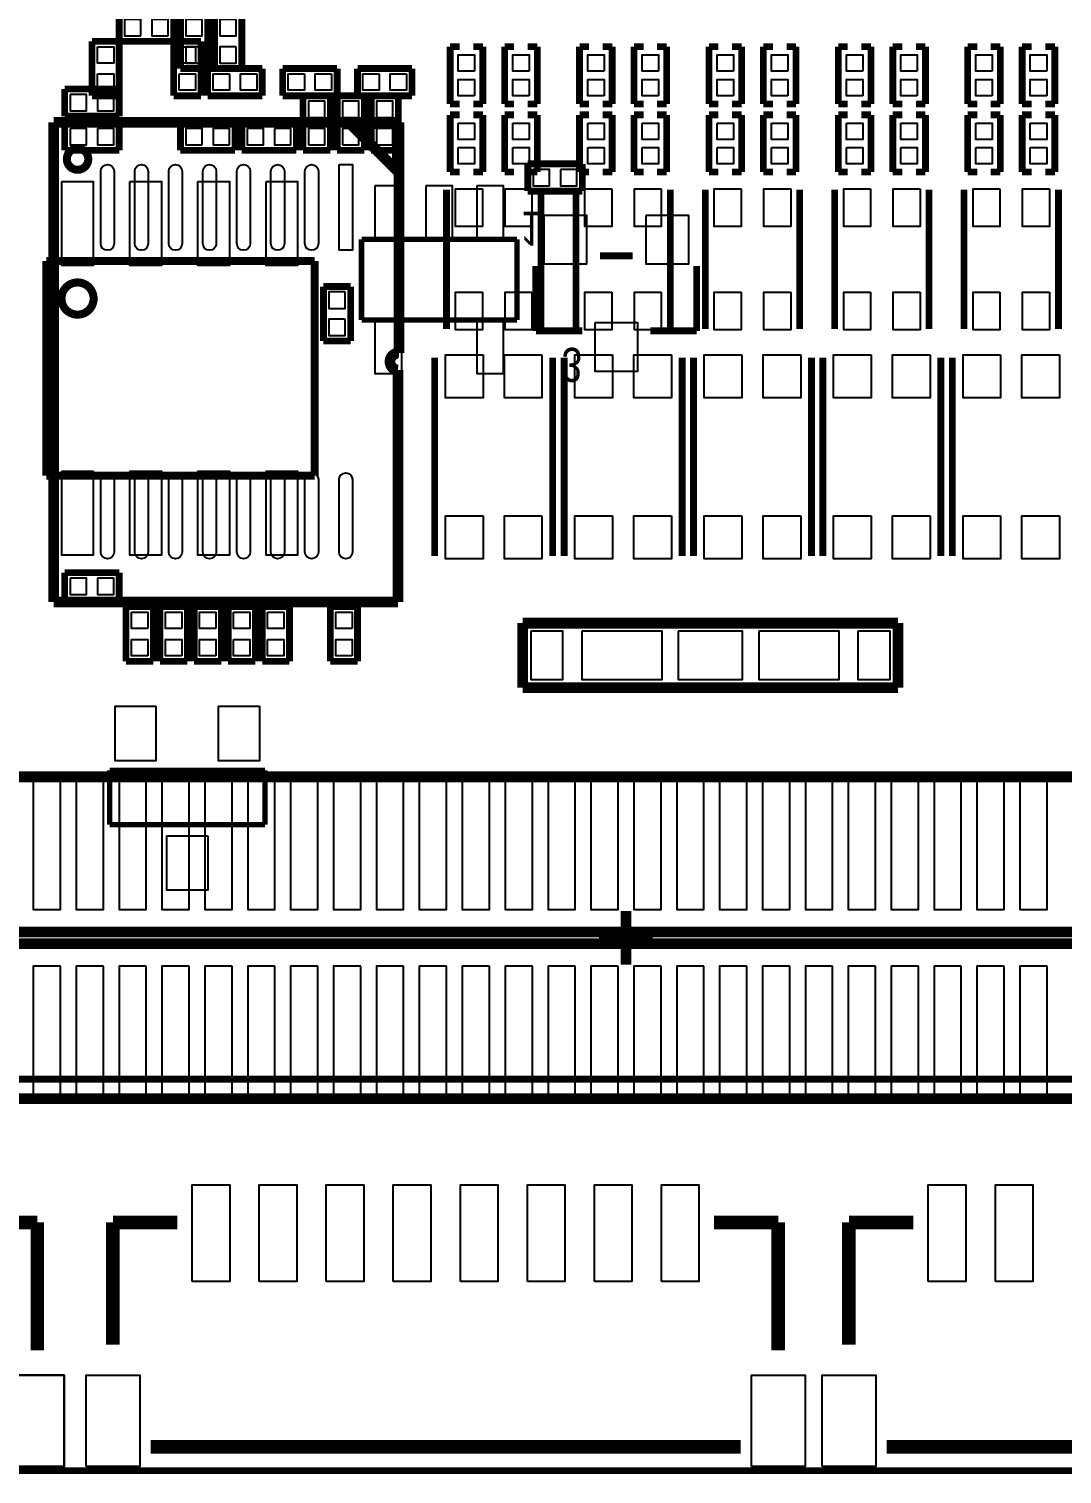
# Model space of a CAD drawing. Extents: x 44.2 to 105.9, y 92.9 to 165.
# Drawn here: x 62.7 to 81.97, y 92.93 to 119.86 of the extents above; entities that cross this region are included whole.
import ezdxf

# ---------------------------------------------------------------- set-up
doc = ezdxf.new("R2010")
doc.units = 0
for name, color, linetype in [('BG_OUTLINE', 2, 'CONTINUOUS'), ('PG_SILKSCREEN_BOTTOM', 7, 'CONTINUOUS'), ('PG_SILKSCREEN_TOP', 8, 'CONTINUOUS'), ('PIN_BOTTOM', 10, 'CONTINUOUS'), ('PIN_TOP', 9, 'CONTINUOUS')]:
    doc.layers.add(name, color=color, linetype=linetype)

msp = doc.modelspace()

# ---------------------------------------------------------------- linework, layer by layer
at = {"layer": 'BG_OUTLINE', "const_width": 0.127}
msp.add_lwpolyline([(44.23918, 93.496892), (44.23918, 164.391594, -0.414214), (44.74718, 164.899594), (105.279952, 164.899594, -0.414214), (105.787952, 164.391594), (105.787952, 93.496892, -0.414214), (105.279952, 92.988892), (44.74718, 92.988892, -0.414214)], format="xyb", close=True, dxfattribs=at)
at = {"layer": 'BG_OUTLINE'}
msp.add_lwpolyline([(44.74718, 92.988892), (105.279952, 92.988892, 0.414214), (105.787952, 93.496892), (105.787952, 164.391594, 0.414214), (105.279952, 164.899594), (44.74718, 164.899594, 0.414214), (44.23918, 164.391594), (44.23918, 93.496892, 0.414214)], format="xyb", close=True, dxfattribs=at)
at = {"layer": 'PG_SILKSCREEN_BOTTOM'}
for points, const_width in [([(64.389, 120.142), (64.389, 119.634)], 0.127), ([(65.405, 119.634), (65.405, 120.142)], 0.127), ([(65.532, 120.142), (65.532, 119.126)], 0.127), ([(66.04, 119.126), (66.04, 120.142)], 0.127), ([(66.167, 120.142), (66.167, 119.126)], 0.127), ([(66.675, 119.126), (66.675, 120.142)], 0.127), ([(64.389, 119.634), (65.405, 119.634)], 0.127), ([(65.532, 119.126), (66.04, 119.126)], 0.127), ([(66.167, 119.126), (66.675, 119.126)], 0.127), ([(63.373, 118.745), (63.373, 118.237)], 0.127), ([(64.389, 118.745), (63.373, 118.745)], 0.127), ([(64.389, 118.237), (64.389, 118.745)], 0.127), ([(67.818, 118.618), (67.818, 117.602)], 0.127), ([(68.326, 118.618), (67.818, 118.618)], 0.127), ([(68.326, 117.602), (68.326, 118.618)], 0.127), ([(68.453, 118.618), (68.453, 117.602)], 0.127), ([(68.961, 118.618), (68.453, 118.618)], 0.127), ([(68.961, 117.602), (68.961, 118.618)], 0.127), ([(69.088, 118.618), (69.088, 117.602)], 0.127), ([(69.596, 118.618), (69.088, 118.618)], 0.127), ([(69.596, 117.602), (69.596, 118.618)], 0.127), ([(63.373, 118.237), (64.389, 118.237)], 0.127), ([(63.373, 118.11), (63.373, 117.602)], 0.127), ([(64.389, 118.11), (63.373, 118.11)], 0.127), ([(64.389, 117.602), (64.389, 118.11)], 0.127), ([(65.532, 118.11), (65.532, 117.602)], 0.127), ([(66.548, 118.11), (65.532, 118.11)], 0.127), ([(66.548, 117.602), (66.548, 118.11)], 0.127), ([(66.675, 118.11), (66.675, 117.602)], 0.127), ([(67.691, 118.11), (66.675, 118.11)], 0.127), ([(67.691, 117.602), (67.691, 118.11)], 0.127), ([(63.373, 117.602), (64.389, 117.602)], 0.127), ([(65.532, 117.602), (66.548, 117.602)], 0.127), ([(66.675, 117.602), (67.691, 117.602)], 0.127), ([(67.818, 117.602), (68.326, 117.602)], 0.127), ([(68.453, 117.602), (68.961, 117.602)], 0.127), ([(69.088, 117.602), (69.596, 117.602)], 0.127), ([(72.009, 117.348), (72.009, 116.84)], 0.127), ([(73.025, 117.348), (72.009, 117.348)], 0.127), ([(73.025, 116.84), (73.025, 117.348)], 0.127), ([(72.009, 116.84), (73.025, 116.84)], 0.127), ([(68.907914, 115.939062), (71.808086, 115.939062)], 0.100076), ([(68.907914, 114.438938), (68.907914, 115.939062)], 0.100076), ([(71.808086, 115.939062), (71.808086, 114.438938)], 0.100076), ([(63.031878, 115.537996), (63.031878, 111.538004)], 0.150114), ([(68.032122, 115.537996), (63.031878, 115.537996)], 0.150114), ([(68.032122, 111.538004), (68.032122, 115.537996)], 0.150114), ([(73.3552, 115.635024), (73.9648, 115.635024)], 0.127), ([(72.159876, 114.234976), (72.159876, 115.443)], 0.127), ([(75.160124, 114.234976), (75.160124, 115.443)], 0.127), ([(68.707, 115.062), (68.199, 115.062)], 0.127), ([(68.199, 115.062), (68.199, 114.046)], 0.127), ([(68.707, 114.046), (68.707, 115.062)], 0.127), ([(71.808086, 114.438938), (68.907914, 114.438938)], 0.100076), ([(73.025, 114.234976), (72.159876, 114.234976)], 0.127), ([(74.295, 114.234976), (75.160124, 114.234976)], 0.127), ([(68.199, 114.046), (68.707, 114.046)], 0.127), ([(63.031878, 111.538004), (68.032122, 111.538004)], 0.150114), ([(63.373, 109.728), (63.373, 109.22)], 0.127), ([(64.389, 109.728), (63.373, 109.728)], 0.127), ([(64.389, 109.22), (64.389, 109.728)], 0.127), ([(63.373, 109.22), (64.389, 109.22)], 0.127), ([(71.915274, 108.787184), (71.915274, 107.587288)], 0.199898), ([(78.915514, 108.787184), (71.915274, 108.787184)], 0.199898), ([(78.915514, 107.587288), (78.915514, 108.787184)], 0.199898), ([(71.915274, 107.587288), (78.915514, 107.587288)], 0.199898), ([(96.84004, 105.922572), (50.840132, 105.922572)], 0.199898), ([(73.840086, 103.422704), (73.840086, 102.922578)], 0.199898), ([(93.840046, 103.03256), (53.840126, 103.03256)], 0.199898), ([(53.840126, 102.812596), (93.840046, 102.812596)], 0.199898), ([(73.840086, 102.922578), (73.33996, 102.922578)], 0.199898), ([(73.840086, 102.922578), (73.840086, 102.422452)], 0.199898), ([(74.340212, 102.922578), (73.840086, 102.922578)], 0.199898), ([(50.840132, 99.922584), (96.84004, 99.922584)], 0.199898), ([(62.861698, 97.616518), (61.662818, 97.616518)], 0.254), ([(62.861698, 95.33636), (62.861698, 97.616518)], 0.254)]:
    msp.add_lwpolyline(points, dxfattribs=dict(at, const_width=const_width))
at = {"layer": 'PG_SILKSCREEN_BOTTOM', "const_width": 0.150114}
for points in [[(63.811658, 117.437916, 1), (63.412342, 117.438084, 1)], [(63.911988, 114.837972, 1), (63.312012, 114.838028, 1)]]:
    msp.add_lwpolyline(points, format="xyb", close=True, dxfattribs=at)
at = {"layer": 'PG_SILKSCREEN_TOP'}
for points, const_width in [([(63.881, 119.634), (64.389, 119.634)], 0.127), ([(63.881, 118.618), (63.881, 119.634)], 0.127), ([(64.389, 119.634), (64.389, 118.618)], 0.127), ([(65.405, 119.634), (65.913, 119.634)], 0.127), ([(65.405, 118.618), (65.405, 119.634)], 0.127), ([(65.913, 119.634), (65.913, 118.618)], 0.127), ([(70.5612, 119.5324), (70.739, 119.5324)], 0.127), ([(70.5612, 118.4656), (70.5612, 119.5324)], 0.127), ([(70.993, 119.5324), (71.1708, 119.5324)], 0.127), ([(71.1708, 119.5324), (71.1708, 118.4656)], 0.127), ([(71.5772, 119.5324), (71.755, 119.5324)], 0.127), ([(71.5772, 118.4656), (71.5772, 119.5324)], 0.127), ([(72.009, 119.5324), (72.1868, 119.5324)], 0.127), ([(72.1868, 119.5324), (72.1868, 118.4656)], 0.127), ([(72.9742, 119.5324), (73.152, 119.5324)], 0.127), ([(72.9742, 118.4656), (72.9742, 119.5324)], 0.127), ([(73.406, 119.5324), (73.5838, 119.5324)], 0.127), ([(73.5838, 119.5324), (73.5838, 118.4656)], 0.127), ([(73.9902, 119.5324), (74.168, 119.5324)], 0.127), ([(73.9902, 118.4656), (73.9902, 119.5324)], 0.127), ([(74.422, 119.5324), (74.5998, 119.5324)], 0.127), ([(74.5998, 119.5324), (74.5998, 118.4656)], 0.127), ([(75.3872, 119.5324), (75.565, 119.5324)], 0.127), ([(75.3872, 118.4656), (75.3872, 119.5324)], 0.127), ([(75.819, 119.5324), (75.9968, 119.5324)], 0.127), ([(75.9968, 119.5324), (75.9968, 118.4656)], 0.127), ([(76.4032, 119.5324), (76.581, 119.5324)], 0.127), ([(76.4032, 118.4656), (76.4032, 119.5324)], 0.127), ([(76.835, 119.5324), (77.0128, 119.5324)], 0.127), ([(77.0128, 119.5324), (77.0128, 118.4656)], 0.127), ([(77.8002, 119.5324), (77.978, 119.5324)], 0.127), ([(77.8002, 118.4656), (77.8002, 119.5324)], 0.127), ([(78.232, 119.5324), (78.4098, 119.5324)], 0.127), ([(78.4098, 119.5324), (78.4098, 118.4656)], 0.127), ([(78.8162, 119.5324), (78.994, 119.5324)], 0.127), ([(78.8162, 118.4656), (78.8162, 119.5324)], 0.127), ([(79.248, 119.5324), (79.4258, 119.5324)], 0.127), ([(79.4258, 119.5324), (79.4258, 118.4656)], 0.127), ([(80.2132, 119.5324), (80.391, 119.5324)], 0.127), ([(80.2132, 118.4656), (80.2132, 119.5324)], 0.127), ([(80.645, 119.5324), (80.8228, 119.5324)], 0.127), ([(80.8228, 119.5324), (80.8228, 118.4656)], 0.127), ([(81.2292, 119.5324), (81.407, 119.5324)], 0.127), ([(81.2292, 118.4656), (81.2292, 119.5324)], 0.127), ([(81.661, 119.5324), (81.8388, 119.5324)], 0.127), ([(81.8388, 119.5324), (81.8388, 118.4656)], 0.127), ([(66.04, 119.126), (67.056, 119.126)], 0.127), ([(66.04, 118.618), (66.04, 119.126)], 0.127), ([(67.056, 119.126), (67.056, 118.618)], 0.127), ([(67.437, 119.126), (68.453, 119.126)], 0.127), ([(67.437, 118.618), (67.437, 119.126)], 0.127), ([(68.453, 119.126), (68.453, 118.618)], 0.127), ([(68.834, 119.126), (69.85, 119.126)], 0.127), ([(68.834, 118.618), (68.834, 119.126)], 0.127), ([(69.85, 119.126), (69.85, 118.618)], 0.127), ([(64.389, 118.618), (63.881, 118.618)], 0.127), ([(65.913, 118.618), (65.405, 118.618)], 0.127), ([(67.056, 118.618), (66.04, 118.618)], 0.127), ([(68.453, 118.618), (67.437, 118.618)], 0.127), ([(69.85, 118.618), (68.834, 118.618)], 0.127), ([(70.739, 118.4656), (70.5612, 118.4656)], 0.127), ([(70.5612, 118.2624), (70.739, 118.2624)], 0.127), ([(70.5612, 117.1956), (70.5612, 118.2624)], 0.127), ([(71.1708, 118.4656), (70.993, 118.4656)], 0.127), ([(70.993, 118.2624), (71.1708, 118.2624)], 0.127), ([(71.1708, 118.2624), (71.1708, 117.1956)], 0.127), ([(71.755, 118.4656), (71.5772, 118.4656)], 0.127), ([(71.5772, 118.2624), (71.755, 118.2624)], 0.127), ([(71.5772, 117.1956), (71.5772, 118.2624)], 0.127), ([(72.1868, 118.4656), (72.009, 118.4656)], 0.127), ([(72.009, 118.2624), (72.1868, 118.2624)], 0.127), ([(72.1868, 118.2624), (72.1868, 117.1956)], 0.127), ([(73.152, 118.4656), (72.9742, 118.4656)], 0.127), ([(72.9742, 118.2624), (73.152, 118.2624)], 0.127), ([(72.9742, 117.1956), (72.9742, 118.2624)], 0.127), ([(73.5838, 118.4656), (73.406, 118.4656)], 0.127), ([(73.406, 118.2624), (73.5838, 118.2624)], 0.127), ([(73.5838, 118.2624), (73.5838, 117.1956)], 0.127), ([(74.168, 118.4656), (73.9902, 118.4656)], 0.127), ([(73.9902, 118.2624), (74.168, 118.2624)], 0.127), ([(73.9902, 117.1956), (73.9902, 118.2624)], 0.127), ([(74.5998, 118.4656), (74.422, 118.4656)], 0.127), ([(74.422, 118.2624), (74.5998, 118.2624)], 0.127), ([(74.5998, 118.2624), (74.5998, 117.1956)], 0.127), ([(75.565, 118.4656), (75.3872, 118.4656)], 0.127), ([(75.3872, 118.2624), (75.565, 118.2624)], 0.127), ([(75.3872, 117.1956), (75.3872, 118.2624)], 0.127), ([(75.9968, 118.4656), (75.819, 118.4656)], 0.127), ([(75.819, 118.2624), (75.9968, 118.2624)], 0.127), ([(75.9968, 118.2624), (75.9968, 117.1956)], 0.127), ([(76.581, 118.4656), (76.4032, 118.4656)], 0.127), ([(76.4032, 118.2624), (76.581, 118.2624)], 0.127), ([(76.4032, 117.1956), (76.4032, 118.2624)], 0.127), ([(77.0128, 118.4656), (76.835, 118.4656)], 0.127), ([(76.835, 118.2624), (77.0128, 118.2624)], 0.127), ([(77.0128, 118.2624), (77.0128, 117.1956)], 0.127), ([(77.978, 118.4656), (77.8002, 118.4656)], 0.127), ([(77.8002, 118.2624), (77.978, 118.2624)], 0.127), ([(77.8002, 117.1956), (77.8002, 118.2624)], 0.127), ([(78.4098, 118.4656), (78.232, 118.4656)], 0.127), ([(78.232, 118.2624), (78.4098, 118.2624)], 0.127), ([(78.4098, 118.2624), (78.4098, 117.1956)], 0.127), ([(78.994, 118.4656), (78.8162, 118.4656)], 0.127), ([(78.8162, 118.2624), (78.994, 118.2624)], 0.127), ([(78.8162, 117.1956), (78.8162, 118.2624)], 0.127), ([(79.4258, 118.4656), (79.248, 118.4656)], 0.127), ([(79.248, 118.2624), (79.4258, 118.2624)], 0.127), ([(79.4258, 118.2624), (79.4258, 117.1956)], 0.127), ([(80.391, 118.4656), (80.2132, 118.4656)], 0.127), ([(80.2132, 118.2624), (80.391, 118.2624)], 0.127), ([(80.2132, 117.1956), (80.2132, 118.2624)], 0.127), ([(80.8228, 118.4656), (80.645, 118.4656)], 0.127), ([(80.645, 118.2624), (80.8228, 118.2624)], 0.127), ([(80.8228, 118.2624), (80.8228, 117.1956)], 0.127), ([(81.407, 118.4656), (81.2292, 118.4656)], 0.127), ([(81.2292, 118.2624), (81.407, 118.2624)], 0.127), ([(81.2292, 117.1956), (81.2292, 118.2624)], 0.127), ([(81.8388, 118.4656), (81.661, 118.4656)], 0.127), ([(81.661, 118.2624), (81.8388, 118.2624)], 0.127), ([(81.8388, 118.2624), (81.8388, 117.1956)], 0.127), ([(63.168276, 118.121176), (69.608192, 118.121176)], 0.199898), ([(63.168276, 109.182154), (63.168276, 118.121176)], 0.199898), ([(68.70827, 118.10111), (68.70827, 118.082314)], 0.199898), ([(69.579236, 118.10111), (68.70827, 118.10111)], 0.199898), ([(68.70827, 118.082314), (69.579236, 117.211094)], 0.199898), ([(69.579236, 117.211094), (69.579236, 118.10111)], 0.199898), ([(69.608192, 118.121176), (69.608192, 113.820956)], 0.199898), ([(70.739, 117.1956), (70.5612, 117.1956)], 0.127), ([(71.1708, 117.1956), (70.993, 117.1956)], 0.127), ([(71.755, 117.1956), (71.5772, 117.1956)], 0.127), ([(72.1868, 117.1956), (72.009, 117.1956)], 0.127), ([(73.152, 117.1956), (72.9742, 117.1956)], 0.127), ([(73.5838, 117.1956), (73.406, 117.1956)], 0.127), ([(74.168, 117.1956), (73.9902, 117.1956)], 0.127), ([(74.5998, 117.1956), (74.422, 117.1956)], 0.127), ([(75.565, 117.1956), (75.3872, 117.1956)], 0.127), ([(75.9968, 117.1956), (75.819, 117.1956)], 0.127), ([(76.581, 117.1956), (76.4032, 117.1956)], 0.127), ([(77.0128, 117.1956), (76.835, 117.1956)], 0.127), ([(77.978, 117.1956), (77.8002, 117.1956)], 0.127), ([(78.4098, 117.1956), (78.232, 117.1956)], 0.127), ([(78.994, 117.1956), (78.8162, 117.1956)], 0.127), ([(79.4258, 117.1956), (79.248, 117.1956)], 0.127), ([(80.391, 117.1956), (80.2132, 117.1956)], 0.127), ([(80.8228, 117.1956), (80.645, 117.1956)], 0.127), ([(81.407, 117.1956), (81.2292, 117.1956)], 0.127), ([(81.8388, 117.1956), (81.661, 117.1956)], 0.127), ([(70.49389, 116.869972), (70.49389, 114.270028)], 0.127), ([(72.25411, 114.270028), (72.25411, 116.869972)], 0.127), ([(72.90689, 116.869972), (72.90689, 114.270028)], 0.127), ([(74.66711, 114.270028), (74.66711, 116.869972)], 0.127), ([(75.31989, 116.869972), (75.31989, 114.270028)], 0.127), ([(77.08011, 114.270028), (77.08011, 116.869972)], 0.127), ([(77.73289, 116.869972), (77.73289, 114.270028)], 0.127), ([(79.49311, 114.270028), (79.49311, 116.869972)], 0.127), ([(80.14589, 116.869972), (80.14589, 114.270028)], 0.127), ([(81.90611, 114.270028), (81.90611, 116.869972)], 0.127), ([(70.273926, 113.736882), (70.273926, 110.037118)], 0.127), ([(72.474074, 110.037118), (72.474074, 113.736882)], 0.127), ([(72.686926, 113.736882), (72.686926, 110.037118)], 0.127), ([(74.887074, 110.037118), (74.887074, 113.736882)], 0.127), ([(75.099926, 113.736882), (75.099926, 110.037118)], 0.127), ([(77.300074, 110.037118), (77.300074, 113.736882)], 0.127), ([(77.512926, 113.736882), (77.512926, 110.037118)], 0.127), ([(79.713074, 110.037118), (79.713074, 113.736882)], 0.127), ([(79.925926, 113.736882), (79.925926, 110.037118)], 0.127), ([(69.58838, 113.503456), (69.58838, 109.182154)], 0.199898), ([(69.58838, 109.182154), (63.168276, 109.182154)], 0.199898), ([(64.516, 109.093), (65.024, 109.093)], 0.127), ([(64.516, 108.077), (64.516, 109.093)], 0.127), ([(65.024, 109.093), (65.024, 108.077)], 0.127), ([(65.151, 109.093), (65.659, 109.093)], 0.127), ([(65.151, 108.077), (65.151, 109.093)], 0.127), ([(65.659, 109.093), (65.659, 108.077)], 0.127), ([(65.786, 109.093), (66.294, 109.093)], 0.127), ([(65.786, 108.077), (65.786, 109.093)], 0.127), ([(66.294, 109.093), (66.294, 108.077)], 0.127), ([(66.421, 109.093), (66.929, 109.093)], 0.127), ([(66.421, 108.077), (66.421, 109.093)], 0.127), ([(66.929, 109.093), (66.929, 108.077)], 0.127), ([(67.056, 109.093), (67.564, 109.093)], 0.127), ([(67.056, 108.077), (67.056, 109.093)], 0.127), ([(67.564, 109.093), (67.564, 108.077)], 0.127), ([(68.326, 109.093), (68.834, 109.093)], 0.127), ([(68.326, 108.077), (68.326, 109.093)], 0.127), ([(68.834, 109.093), (68.834, 108.077)], 0.127), ([(65.024, 108.077), (64.516, 108.077)], 0.127), ([(65.659, 108.077), (65.151, 108.077)], 0.127), ([(66.294, 108.077), (65.786, 108.077)], 0.127), ([(66.929, 108.077), (66.421, 108.077)], 0.127), ([(67.564, 108.077), (67.056, 108.077)], 0.127), ([(68.834, 108.077), (68.326, 108.077)], 0.127), ([(64.2112, 106.045), (64.2112, 105.029)], 0.100076), ([(67.1068, 106.045), (64.2112, 106.045)], 0.100076), ([(67.1068, 105.029), (67.1068, 106.045)], 0.100076), ([(64.2112, 105.029), (67.1068, 105.029)], 0.100076), ([(102.981252, 100.285804), (44.89323, 100.285804)], 0.127), ([(62.861698, 97.616518), (61.662818, 97.616518)], 0.254), ([(62.861698, 95.23476), (62.861698, 97.616518)], 0.254), ([(64.271398, 97.616518), (65.470278, 97.616518)], 0.254), ([(64.271398, 95.33636), (64.271398, 97.616518)], 0.254), ([(76.68133, 97.616518), (75.48245, 97.616518)], 0.254), ([(76.68133, 95.23476), (76.68133, 97.616518)], 0.254), ([(77.999336, 97.616518), (79.198216, 97.616518)], 0.254), ([(77.999336, 95.33636), (77.999336, 97.616518)], 0.254), ([(64.976248, 93.43136), (75.97648, 93.43136)], 0.254), ([(78.704186, 93.43136), (89.704418, 93.43136)], 0.254)]:
    msp.add_lwpolyline(points, dxfattribs=dict(at, const_width=const_width))
at = {"layer": 'PG_SILKSCREEN_TOP', "const_width": 0.199898}
msp.add_lwpolyline([(69.608192, 113.820956, 1), (69.58838, 113.503456)], format="xyb", dxfattribs=at)
at = {"layer": 'PIN_BOTTOM'}
for points in [[(64.7954, 119.7356), (64.7954, 120.0404), (64.4906, 120.0404), (64.4906, 119.7356)], [(65.3034, 119.7356), (65.3034, 120.0404), (64.9986, 120.0404), (64.9986, 119.7356)], [(65.9384, 120.0404), (65.6336, 120.0404), (65.6336, 119.7356), (65.9384, 119.7356)], [(66.5734, 120.0404), (66.2686, 120.0404), (66.2686, 119.7356), (66.5734, 119.7356)], [(65.9384, 119.5324), (65.6336, 119.5324), (65.6336, 119.2276), (65.9384, 119.2276)], [(66.5734, 119.5324), (66.2686, 119.5324), (66.2686, 119.2276), (66.5734, 119.2276)], [(63.4746, 118.6434), (63.4746, 118.3386), (63.7794, 118.3386), (63.7794, 118.6434)], [(63.9826, 118.6434), (63.9826, 118.3386), (64.2874, 118.3386), (64.2874, 118.6434)], [(67.9196, 118.2116), (68.2244, 118.2116), (68.2244, 118.5164), (67.9196, 118.5164)], [(68.5546, 118.2116), (68.8594, 118.2116), (68.8594, 118.5164), (68.5546, 118.5164)], [(69.1896, 118.2116), (69.4944, 118.2116), (69.4944, 118.5164), (69.1896, 118.5164)], [(63.4746, 118.0084), (63.4746, 117.7036), (63.7794, 117.7036), (63.7794, 118.0084)], [(63.9826, 118.0084), (63.9826, 117.7036), (64.2874, 117.7036), (64.2874, 118.0084)], [(65.9384, 117.7036), (65.9384, 118.0084), (65.6336, 118.0084), (65.6336, 117.7036)], [(66.4464, 117.7036), (66.4464, 118.0084), (66.1416, 118.0084), (66.1416, 117.7036)], [(66.7766, 118.0084), (66.7766, 117.7036), (67.0814, 117.7036), (67.0814, 118.0084)], [(67.2846, 118.0084), (67.2846, 117.7036), (67.5894, 117.7036), (67.5894, 118.0084)], [(67.9196, 117.7036), (68.2244, 117.7036), (68.2244, 118.0084), (67.9196, 118.0084)], [(68.5546, 117.7036), (68.8594, 117.7036), (68.8594, 118.0084), (68.5546, 118.0084)], [(69.1896, 117.7036), (69.4944, 117.7036), (69.4944, 118.0084), (69.1896, 118.0084)], [(72.1106, 117.2464), (72.1106, 116.9416), (72.4154, 116.9416), (72.4154, 117.2464)], [(72.6186, 117.2464), (72.6186, 116.9416), (72.9234, 116.9416), (72.9234, 117.2464)], [(63.31204, 117.012974), (63.31204, 115.463066), (63.911988, 115.463066), (63.911988, 117.012974)], [(64.58204, 117.012974), (64.58204, 115.463066), (65.181988, 115.463066), (65.181988, 117.012974)], [(65.85204, 117.012974), (65.85204, 115.463066), (66.451988, 115.463066), (66.451988, 117.012974)], [(67.12204, 117.012974), (67.12204, 115.463066), (67.721988, 115.463066), (67.721988, 117.012974)], [(69.157977, 116.938933), (69.157977, 115.938935), (69.658103, 115.938935), (69.658103, 116.938933)], [(70.107937, 116.938933), (70.107937, 115.938935), (70.608063, 115.938935), (70.608063, 116.938933)], [(71.057897, 116.938933), (71.057897, 115.938935), (71.558023, 115.938935), (71.558023, 116.938933)], [(72.30999, 116.384959), (72.30999, 115.485037), (73.11009, 115.485037), (73.11009, 116.384959)], [(74.20991, 116.384959), (74.20991, 115.485037), (75.01001, 115.485037), (75.01001, 116.384959)], [(68.6054, 114.9604), (68.3006, 114.9604), (68.3006, 114.6556), (68.6054, 114.6556)], [(68.6054, 114.4524), (68.3006, 114.4524), (68.3006, 114.1476), (68.6054, 114.1476)], [(69.157977, 114.439065), (69.157977, 113.439067), (69.658103, 113.439067), (69.658103, 114.439065)], [(71.057897, 114.439065), (71.057897, 113.439067), (71.558023, 113.439067), (71.558023, 114.439065)], [(73.25995, 114.384963), (73.25995, 113.485041), (74.06005, 113.485041), (74.06005, 114.384963)], [(63.31204, 111.612934), (63.31204, 110.063026), (63.911988, 110.063026), (63.911988, 111.612934)], [(64.58204, 111.612934), (64.58204, 110.063026), (65.181988, 110.063026), (65.181988, 111.612934)], [(65.85204, 111.612934), (65.85204, 110.063026), (66.451988, 110.063026), (66.451988, 111.612934)], [(67.12204, 111.612934), (67.12204, 110.063026), (67.721988, 110.063026), (67.721988, 111.612934)], [(63.4746, 109.6264), (63.4746, 109.3216), (63.7794, 109.3216), (63.7794, 109.6264)], [(63.9826, 109.6264), (63.9826, 109.3216), (64.2874, 109.3216), (64.2874, 109.6264)], [(72.065388, 108.637197), (72.065388, 107.737275), (72.665336, 107.737275), (72.665336, 108.637197)], [(73.015348, 108.637197), (73.015348, 107.737275), (74.515472, 107.737275), (74.515472, 108.637197)], [(74.815446, 108.637197), (74.815446, 107.737275), (76.015342, 107.737275), (76.015342, 108.637197)], [(76.315316, 108.637197), (76.315316, 107.737275), (77.81544, 107.737275), (77.81544, 108.637197)], [(78.165452, 108.637197), (78.165452, 107.737275), (78.7654, 107.737275), (78.7654, 108.637197)], [(63.294006, 105.992676), (62.786006, 105.992676), (62.786006, 103.452676), (63.294006, 103.452676)], [(64.094106, 105.992676), (63.586106, 105.992676), (63.586106, 103.452676), (64.094106, 103.452676)], [(64.894206, 105.992676), (64.386206, 105.992676), (64.386206, 103.452676), (64.894206, 103.452676)], [(65.694052, 105.992676), (65.186052, 105.992676), (65.186052, 103.452676), (65.694052, 103.452676)], [(66.494152, 105.992676), (65.986152, 105.992676), (65.986152, 103.452676), (66.494152, 103.452676)], [(67.293998, 105.992676), (66.785998, 105.992676), (66.785998, 103.452676), (67.293998, 103.452676)], [(68.094098, 105.992676), (67.586098, 105.992676), (67.586098, 103.452676), (68.094098, 103.452676)], [(68.894198, 105.992676), (68.386198, 105.992676), (68.386198, 103.452676), (68.894198, 103.452676)], [(69.694044, 105.992676), (69.186044, 105.992676), (69.186044, 103.452676), (69.694044, 103.452676)], [(70.494144, 105.992676), (69.986144, 105.992676), (69.986144, 103.452676), (70.494144, 103.452676)], [(71.29399, 105.992676), (70.78599, 105.992676), (70.78599, 103.452676), (71.29399, 103.452676)], [(72.09409, 105.992676), (71.58609, 105.992676), (71.58609, 103.452676), (72.09409, 103.452676)], [(72.89419, 105.992676), (72.38619, 105.992676), (72.38619, 103.452676), (72.89419, 103.452676)], [(73.694036, 105.992676), (73.186036, 105.992676), (73.186036, 103.452676), (73.694036, 103.452676)], [(74.494136, 105.992676), (73.986136, 105.992676), (73.986136, 103.452676), (74.494136, 103.452676)], [(75.293982, 105.992676), (74.785982, 105.992676), (74.785982, 103.452676), (75.293982, 103.452676)], [(76.094082, 105.992676), (75.586082, 105.992676), (75.586082, 103.452676), (76.094082, 103.452676)], [(76.894182, 105.992676), (76.386182, 105.992676), (76.386182, 103.452676), (76.894182, 103.452676)], [(77.694028, 105.992676), (77.186028, 105.992676), (77.186028, 103.452676), (77.694028, 103.452676)], [(78.494128, 105.992676), (77.986128, 105.992676), (77.986128, 103.452676), (78.494128, 103.452676)], [(79.293974, 105.992676), (78.785974, 105.992676), (78.785974, 103.452676), (79.293974, 103.452676)], [(80.094074, 105.992676), (79.586074, 105.992676), (79.586074, 103.452676), (80.094074, 103.452676)], [(80.894174, 105.992676), (80.386174, 105.992676), (80.386174, 103.452676), (80.894174, 103.452676)], [(81.69402, 105.992676), (81.18602, 105.992676), (81.18602, 103.452676), (81.69402, 103.452676)], [(63.294006, 102.39248), (62.786006, 102.39248), (62.786006, 99.85248), (63.294006, 99.85248)], [(64.094106, 102.39248), (63.586106, 102.39248), (63.586106, 99.85248), (64.094106, 99.85248)], [(64.894206, 102.39248), (64.386206, 102.39248), (64.386206, 99.85248), (64.894206, 99.85248)], [(65.694052, 102.39248), (65.186052, 102.39248), (65.186052, 99.85248), (65.694052, 99.85248)], [(66.494152, 102.39248), (65.986152, 102.39248), (65.986152, 99.85248), (66.494152, 99.85248)], [(67.293998, 102.39248), (66.785998, 102.39248), (66.785998, 99.85248), (67.293998, 99.85248)], [(68.094098, 102.39248), (67.586098, 102.39248), (67.586098, 99.85248), (68.094098, 99.85248)], [(68.894198, 102.39248), (68.386198, 102.39248), (68.386198, 99.85248), (68.894198, 99.85248)], [(69.694044, 102.39248), (69.186044, 102.39248), (69.186044, 99.85248), (69.694044, 99.85248)], [(70.494144, 102.39248), (69.986144, 102.39248), (69.986144, 99.85248), (70.494144, 99.85248)], [(71.29399, 102.39248), (70.78599, 102.39248), (70.78599, 99.85248), (71.29399, 99.85248)], [(72.09409, 102.39248), (71.58609, 102.39248), (71.58609, 99.85248), (72.09409, 99.85248)], [(72.89419, 102.39248), (72.38619, 102.39248), (72.38619, 99.85248), (72.89419, 99.85248)], [(73.694036, 102.39248), (73.186036, 102.39248), (73.186036, 99.85248), (73.694036, 99.85248)], [(74.494136, 102.39248), (73.986136, 102.39248), (73.986136, 99.85248), (74.494136, 99.85248)], [(75.293982, 102.39248), (74.785982, 102.39248), (74.785982, 99.85248), (75.293982, 99.85248)], [(76.094082, 102.39248), (75.586082, 102.39248), (75.586082, 99.85248), (76.094082, 99.85248)], [(76.894182, 102.39248), (76.386182, 102.39248), (76.386182, 99.85248), (76.894182, 99.85248)], [(77.694028, 102.39248), (77.186028, 102.39248), (77.186028, 99.85248), (77.694028, 99.85248)], [(78.494128, 102.39248), (77.986128, 102.39248), (77.986128, 99.85248), (78.494128, 99.85248)], [(79.293974, 102.39248), (78.785974, 102.39248), (78.785974, 99.85248), (79.293974, 99.85248)], [(80.094074, 102.39248), (79.586074, 102.39248), (79.586074, 99.85248), (80.094074, 99.85248)], [(80.894174, 102.39248), (80.386174, 102.39248), (80.386174, 99.85248), (80.894174, 99.85248)], [(81.69402, 102.39248), (81.18602, 102.39248), (81.18602, 99.85248), (81.69402, 99.85248)], [(63.361824, 93.066362), (63.361824, 94.766384), (62.361826, 94.766384), (62.361826, 93.066362)]]:
    msp.add_lwpolyline(points, close=True, dxfattribs=at)
at = {"layer": 'PIN_TOP'}
for points in [[(63.9826, 119.5324), (64.2874, 119.5324), (64.2874, 119.2276), (63.9826, 119.2276)], [(65.5066, 119.5324), (65.8114, 119.5324), (65.8114, 119.2276), (65.5066, 119.2276)], [(71.0184, 119.0752), (70.7136, 119.0752), (70.7136, 119.38), (71.0184, 119.38)], [(72.0344, 119.0752), (71.7296, 119.0752), (71.7296, 119.38), (72.0344, 119.38)], [(73.4314, 119.0752), (73.1266, 119.0752), (73.1266, 119.38), (73.4314, 119.38)], [(74.4474, 119.0752), (74.1426, 119.0752), (74.1426, 119.38), (74.4474, 119.38)], [(75.8444, 119.0752), (75.5396, 119.0752), (75.5396, 119.38), (75.8444, 119.38)], [(76.8604, 119.0752), (76.5556, 119.0752), (76.5556, 119.38), (76.8604, 119.38)], [(78.2574, 119.0752), (77.9526, 119.0752), (77.9526, 119.38), (78.2574, 119.38)], [(79.2734, 119.0752), (78.9686, 119.0752), (78.9686, 119.38), (79.2734, 119.38)], [(80.6704, 119.0752), (80.3656, 119.0752), (80.3656, 119.38), (80.6704, 119.38)], [(81.6864, 119.0752), (81.3816, 119.0752), (81.3816, 119.38), (81.6864, 119.38)], [(63.9826, 119.0244), (64.2874, 119.0244), (64.2874, 118.7196), (63.9826, 118.7196)], [(65.5066, 119.0244), (65.8114, 119.0244), (65.8114, 118.7196), (65.5066, 118.7196)], [(66.4464, 119.0244), (66.4464, 118.7196), (66.1416, 118.7196), (66.1416, 119.0244)], [(66.9544, 119.0244), (66.9544, 118.7196), (66.6496, 118.7196), (66.6496, 119.0244)], [(67.8434, 119.0244), (67.8434, 118.7196), (67.5386, 118.7196), (67.5386, 119.0244)], [(68.3514, 119.0244), (68.3514, 118.7196), (68.0466, 118.7196), (68.0466, 119.0244)], [(69.2404, 119.0244), (69.2404, 118.7196), (68.9356, 118.7196), (68.9356, 119.0244)], [(69.7484, 119.0244), (69.7484, 118.7196), (69.4436, 118.7196), (69.4436, 119.0244)], [(71.0184, 118.618), (70.7136, 118.618), (70.7136, 118.9228), (71.0184, 118.9228)], [(72.0344, 118.618), (71.7296, 118.618), (71.7296, 118.9228), (72.0344, 118.9228)], [(73.4314, 118.618), (73.1266, 118.618), (73.1266, 118.9228), (73.4314, 118.9228)], [(74.4474, 118.618), (74.1426, 118.618), (74.1426, 118.9228), (74.4474, 118.9228)], [(75.8444, 118.618), (75.5396, 118.618), (75.5396, 118.9228), (75.8444, 118.9228)], [(76.8604, 118.618), (76.5556, 118.618), (76.5556, 118.9228), (76.8604, 118.9228)], [(78.2574, 118.618), (77.9526, 118.618), (77.9526, 118.9228), (78.2574, 118.9228)], [(79.2734, 118.618), (78.9686, 118.618), (78.9686, 118.9228), (79.2734, 118.9228)], [(80.6704, 118.618), (80.3656, 118.618), (80.3656, 118.9228), (80.6704, 118.9228)], [(81.6864, 118.618), (81.3816, 118.618), (81.3816, 118.9228), (81.6864, 118.9228)], [(70.7136, 118.11), (71.0184, 118.11), (71.0184, 117.8052), (70.7136, 117.8052)], [(71.7296, 118.11), (72.0344, 118.11), (72.0344, 117.8052), (71.7296, 117.8052)], [(73.1266, 118.11), (73.4314, 118.11), (73.4314, 117.8052), (73.1266, 117.8052)], [(74.1426, 118.11), (74.4474, 118.11), (74.4474, 117.8052), (74.1426, 117.8052)], [(75.5396, 118.11), (75.8444, 118.11), (75.8444, 117.8052), (75.5396, 117.8052)], [(76.5556, 118.11), (76.8604, 118.11), (76.8604, 117.8052), (76.5556, 117.8052)], [(77.9526, 118.11), (78.2574, 118.11), (78.2574, 117.8052), (77.9526, 117.8052)], [(78.9686, 118.11), (79.2734, 118.11), (79.2734, 117.8052), (78.9686, 117.8052)], [(80.3656, 118.11), (80.6704, 118.11), (80.6704, 117.8052), (80.3656, 117.8052)], [(81.3816, 118.11), (81.6864, 118.11), (81.6864, 117.8052), (81.3816, 117.8052)], [(70.7136, 117.6528), (71.0184, 117.6528), (71.0184, 117.348), (70.7136, 117.348)], [(71.7296, 117.6528), (72.0344, 117.6528), (72.0344, 117.348), (71.7296, 117.348)], [(73.1266, 117.6528), (73.4314, 117.6528), (73.4314, 117.348), (73.1266, 117.348)], [(74.1426, 117.6528), (74.4474, 117.6528), (74.4474, 117.348), (74.1426, 117.348)], [(75.5396, 117.6528), (75.8444, 117.6528), (75.8444, 117.348), (75.5396, 117.348)], [(76.5556, 117.6528), (76.8604, 117.6528), (76.8604, 117.348), (76.5556, 117.348)], [(77.9526, 117.6528), (78.2574, 117.6528), (78.2574, 117.348), (77.9526, 117.348)], [(78.9686, 117.6528), (79.2734, 117.6528), (79.2734, 117.348), (78.9686, 117.348)], [(80.3656, 117.6528), (80.6704, 117.6528), (80.6704, 117.348), (80.3656, 117.348)], [(81.3816, 117.6528), (81.6864, 117.6528), (81.6864, 117.348), (81.3816, 117.348)], [(68.488814, 117.337205), (68.73875, 117.337205), (68.73875, 115.737259), (68.488814, 115.737259)], [(71.161529, 116.882418), (71.161529, 116.182394), (70.661403, 116.182394), (70.661403, 116.882418)], [(72.086597, 116.882418), (72.086597, 116.182394), (71.586471, 116.182394), (71.586471, 116.882418)], [(73.574529, 116.882418), (73.574529, 116.182394), (73.074403, 116.182394), (73.074403, 116.882418)], [(74.499597, 116.882418), (74.499597, 116.182394), (73.999471, 116.182394), (73.999471, 116.882418)], [(75.987529, 116.882418), (75.987529, 116.182394), (75.487403, 116.182394), (75.487403, 116.882418)], [(76.912597, 116.882418), (76.912597, 116.182394), (76.412471, 116.182394), (76.412471, 116.882418)], [(78.400529, 116.882418), (78.400529, 116.182394), (77.900403, 116.182394), (77.900403, 116.882418)], [(79.325597, 116.882418), (79.325597, 116.182394), (78.825471, 116.182394), (78.825471, 116.882418)], [(80.813529, 116.882418), (80.813529, 116.182394), (80.313403, 116.182394), (80.313403, 116.882418)], [(81.738597, 116.882418), (81.738597, 116.182394), (81.238471, 116.182394), (81.238471, 116.882418)], [(71.161529, 114.957606), (71.161529, 114.257582), (70.661403, 114.257582), (70.661403, 114.957606)], [(72.086597, 114.957606), (72.086597, 114.257582), (71.586471, 114.257582), (71.586471, 114.957606)], [(73.574529, 114.957606), (73.574529, 114.257582), (73.074403, 114.257582), (73.074403, 114.957606)], [(74.499597, 114.957606), (74.499597, 114.257582), (73.999471, 114.257582), (73.999471, 114.957606)], [(75.987529, 114.957606), (75.987529, 114.257582), (75.487403, 114.257582), (75.487403, 114.957606)], [(76.912597, 114.957606), (76.912597, 114.257582), (76.412471, 114.257582), (76.412471, 114.957606)], [(78.400529, 114.957606), (78.400529, 114.257582), (77.900403, 114.257582), (77.900403, 114.957606)], [(79.325597, 114.957606), (79.325597, 114.257582), (78.825471, 114.257582), (78.825471, 114.957606)], [(80.813529, 114.957606), (80.813529, 114.257582), (80.313403, 114.257582), (80.313403, 114.957606)], [(81.738597, 114.957606), (81.738597, 114.257582), (81.238471, 114.257582), (81.238471, 114.957606)], [(71.174102, 113.787174), (71.174102, 112.987074), (70.474078, 112.987074), (70.474078, 113.787174)], [(72.273922, 113.787174), (72.273922, 112.987074), (71.573898, 112.987074), (71.573898, 113.787174)], [(73.587102, 113.787174), (73.587102, 112.987074), (72.887078, 112.987074), (72.887078, 113.787174)], [(74.686922, 113.787174), (74.686922, 112.987074), (73.986898, 112.987074), (73.986898, 113.787174)], [(76.000102, 113.787174), (76.000102, 112.987074), (75.300078, 112.987074), (75.300078, 113.787174)], [(77.099922, 113.787174), (77.099922, 112.987074), (76.399898, 112.987074), (76.399898, 113.787174)], [(78.413102, 113.787174), (78.413102, 112.987074), (77.713078, 112.987074), (77.713078, 113.787174)], [(79.512922, 113.787174), (79.512922, 112.987074), (78.812898, 112.987074), (78.812898, 113.787174)], [(80.826102, 113.787174), (80.826102, 112.987074), (80.126078, 112.987074), (80.126078, 113.787174)], [(81.925922, 113.787174), (81.925922, 112.987074), (81.225898, 112.987074), (81.225898, 113.787174)], [(71.174102, 110.786926), (71.174102, 109.986826), (70.474078, 109.986826), (70.474078, 110.786926)], [(72.273922, 110.786926), (72.273922, 109.986826), (71.573898, 109.986826), (71.573898, 110.786926)], [(73.587102, 110.786926), (73.587102, 109.986826), (72.887078, 109.986826), (72.887078, 110.786926)], [(74.686922, 110.786926), (74.686922, 109.986826), (73.986898, 109.986826), (73.986898, 110.786926)], [(76.000102, 110.786926), (76.000102, 109.986826), (75.300078, 109.986826), (75.300078, 110.786926)], [(77.099922, 110.786926), (77.099922, 109.986826), (76.399898, 109.986826), (76.399898, 110.786926)], [(78.413102, 110.786926), (78.413102, 109.986826), (77.713078, 109.986826), (77.713078, 110.786926)], [(79.512922, 110.786926), (79.512922, 109.986826), (78.812898, 109.986826), (78.812898, 110.786926)], [(80.826102, 110.786926), (80.826102, 109.986826), (80.126078, 109.986826), (80.126078, 110.786926)], [(81.925922, 110.786926), (81.925922, 109.986826), (81.225898, 109.986826), (81.225898, 110.786926)], [(64.9224, 108.6866), (64.6176, 108.6866), (64.6176, 108.9914), (64.9224, 108.9914)], [(65.5574, 108.6866), (65.2526, 108.6866), (65.2526, 108.9914), (65.5574, 108.9914)], [(66.1924, 108.6866), (65.8876, 108.6866), (65.8876, 108.9914), (66.1924, 108.9914)], [(66.5226, 108.9914), (66.8274, 108.9914), (66.8274, 108.6866), (66.5226, 108.6866)], [(67.1576, 108.9914), (67.4624, 108.9914), (67.4624, 108.6866), (67.1576, 108.6866)], [(68.7324, 108.6866), (68.4276, 108.6866), (68.4276, 108.9914), (68.7324, 108.9914)], [(64.9224, 108.1786), (64.6176, 108.1786), (64.6176, 108.4834), (64.9224, 108.4834)], [(65.5574, 108.1786), (65.2526, 108.1786), (65.2526, 108.4834), (65.5574, 108.4834)], [(66.1924, 108.1786), (65.8876, 108.1786), (65.8876, 108.4834), (66.1924, 108.4834)], [(66.5226, 108.4834), (66.8274, 108.4834), (66.8274, 108.1786), (66.5226, 108.1786)], [(67.1576, 108.4834), (67.4624, 108.4834), (67.4624, 108.1786), (67.1576, 108.1786)], [(68.7324, 108.1786), (68.4276, 108.1786), (68.4276, 108.4834), (68.7324, 108.4834)], [(65.0748, 107.2388), (65.0748, 106.2228), (64.3128, 106.2228), (64.3128, 107.2388)], [(67.0052, 107.2388), (67.0052, 106.2228), (66.2432, 106.2228), (66.2432, 107.2388)], [(66.04, 104.8258), (66.04, 103.8098), (65.278, 103.8098), (65.278, 104.8258)], [(65.751456, 96.516444), (65.751456, 98.316542), (66.45148, 98.316542), (66.45148, 96.516444)], [(67.00139, 96.516444), (67.00139, 98.316542), (67.701414, 98.316542), (67.701414, 96.516444)], [(68.251324, 96.516444), (68.251324, 98.316542), (68.951348, 98.316542), (68.951348, 96.516444)], [(69.501258, 96.516444), (69.501258, 98.316542), (70.201282, 98.316542), (70.201282, 96.516444)], [(70.751446, 96.516444), (70.751446, 98.316542), (71.45147, 98.316542), (71.45147, 96.516444)], [(72.00138, 96.516444), (72.00138, 98.316542), (72.701404, 98.316542), (72.701404, 96.516444)], [(73.251314, 96.516444), (73.251314, 98.316542), (73.951338, 98.316542), (73.951338, 96.516444)], [(74.501248, 96.516444), (74.501248, 98.316542), (75.201272, 98.316542), (75.201272, 96.516444)], [(79.479394, 96.516444), (79.479394, 98.316542), (80.179418, 98.316542), (80.179418, 96.516444)], [(80.729328, 96.516444), (80.729328, 98.316542), (81.429352, 98.316542), (81.429352, 96.516444)], [(62.361572, 93.066362), (62.361572, 94.766384), (63.36157, 94.766384), (63.36157, 93.066362)], [(63.771272, 93.066362), (63.771272, 94.766384), (64.77127, 94.766384), (64.77127, 93.066362)], [(76.181204, 93.066362), (76.181204, 94.766384), (77.181202, 94.766384), (77.181202, 93.066362)], [(77.49921, 93.066362), (77.49921, 94.766384), (78.499208, 94.766384), (78.499208, 93.066362)]]:
    msp.add_lwpolyline(points, close=True, dxfattribs=at)
for points in [[(64.043814, 115.862227), (64.043814, 117.212237, -1), (64.29375, 117.212237), (64.29375, 115.862227, -1)], [(64.678814, 115.862227), (64.678814, 117.212237, -1), (64.92875, 117.212237), (64.92875, 115.862227, -1)], [(65.313814, 115.862227), (65.313814, 117.212237, -1), (65.56375, 117.212237), (65.56375, 115.862227, -1)], [(65.948814, 115.862227), (65.948814, 117.212237, -1), (66.19875, 117.212237), (66.19875, 115.862227, -1)], [(66.583814, 115.862227), (66.583814, 117.212237, -1), (66.83375, 117.212237), (66.83375, 115.862227, -1)], [(67.218814, 115.862227), (67.218814, 117.212237, -1), (67.46875, 117.212237), (67.46875, 115.862227, -1)], [(67.853814, 115.862227), (67.853814, 117.212237, -1), (68.10375, 117.212237), (68.10375, 115.862227, -1)], [(64.043814, 110.112175), (64.043814, 111.462185, -1), (64.29375, 111.462185), (64.29375, 110.112175, -1)], [(64.678814, 110.112175), (64.678814, 111.462185, -1), (64.92875, 111.462185), (64.92875, 110.112175, -1)], [(65.313814, 110.112175), (65.313814, 111.462185, -1), (65.56375, 111.462185), (65.56375, 110.112175, -1)], [(65.948814, 110.112175), (65.948814, 111.462185, -1), (66.19875, 111.462185), (66.19875, 110.112175, -1)], [(66.583814, 110.112175), (66.583814, 111.462185, -1), (66.83375, 111.462185), (66.83375, 110.112175, -1)], [(67.218814, 110.112175), (67.218814, 111.462185, -1), (67.46875, 111.462185), (67.46875, 110.112175, -1)], [(67.853814, 110.112175), (67.853814, 111.462185, -1), (68.10375, 111.462185), (68.10375, 110.112175, -1)], [(68.488814, 110.112175), (68.488814, 111.462185, -1), (68.73875, 111.462185), (68.73875, 110.112175, -1)]]:
    msp.add_lwpolyline(points, format="xyb", close=True, dxfattribs=at)

# ---------------------------------------------------------------- texts
at = {"layer": 'PG_SILKSCREEN_BOTTOM', "text_generation_flag": 2, "width": 0.8}
for s, p in [('1', (71.882, 116.459)), ('3', (72.644, 113.919))]:
    msp.add_text(s, height=0.635, rotation=180, dxfattribs=at).set_placement(p)

doc.saveas('drawing.dxf')
